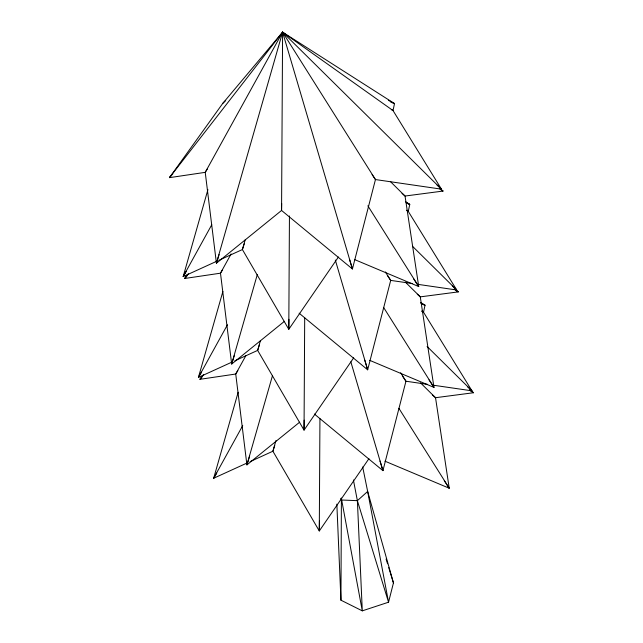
<?xml version="1.0" encoding="UTF-8"?>
<svg xmlns="http://www.w3.org/2000/svg" width="643" height="643" viewBox="0 0 643 643"><rect width="100%" height="100%" fill="white"/><g stroke="black" fill="none" stroke-linecap="round" stroke-linejoin="round"><path stroke-width="0.96" d="M289.446 215.968L288.787 329.304L338.427 256.999M304.694 317.803L304.043 430.143L353.674 357.829M319.941 418.641L319.29 530.981L368.921 458.668M362.684 466.979L367.659 491.453L393.452 582.912L388.541 602.21L362.29 610.85L340.943 600.192L341.401 498.036M288.932 319.298L288.787 329.304L242.403 249.548L245.168 239.895M304.179 420.136L304.043 430.143L257.65 350.387L260.415 340.734M319.434 520.975L319.29 530.981L272.897 451.217L275.943 440.6M281.69 203.429L281.562 210.454L216.426 263.22L205.23 172.348L282.599 32.15L394.521 103.587L393.018 110.556L441.468 189.163L375.456 179.558L372.088 174.566M207.922 189.645L183.167 276.578L215.976 261.605M222.896 291.44L198.414 377.409L232.131 362.025M238.151 392.278L213.669 478.247L247.386 462.864M257.313 274.513L231.673 364.051L284.407 321.339M272.568 375.351L246.92 464.889L299.654 422.178M219.11 254.596L216.426 263.22L282.599 32.15L393.018 110.556L391.314 109.519M234.357 355.426L231.673 364.051L220.485 273.187L231.118 253.905M249.613 456.265L246.92 464.889L235.732 374.025L245.883 355.619M244.244 243.834L242.403 249.548L218.708 260.359M259.491 344.664L257.65 350.387L234.872 360.779M274.746 445.503L272.897 451.217L250.119 461.618M211.748 224.785L183.167 276.578L186.261 271.418M227.477 324.739L198.414 377.409L201.516 372.257M242.732 425.578L213.669 478.247L216.763 473.087M207.343 168.948L205.23 172.348L169.471 177.645L222.799 103.346L282.599 32.15L441.468 189.163L437.047 185.096M222.599 269.787L220.485 273.187L184.726 278.483L187.619 274.44M237.846 370.617L235.732 374.025L199.973 379.314L202.875 375.279M188.415 273.733L184.726 278.483L187.354 275.445M203.662 374.572L199.973 379.314L201.942 377.039M172.758 173.851L169.471 177.645L282.599 32.15L375.456 179.558L352.42 268.975L281.562 210.454L282.599 32.15L352.42 268.975L349.519 259.394M222.799 103.346L225.701 100.589M340.774 498.357L341.674 500.005L357.379 500.672L367.659 491.453L388.541 602.21L357.379 500.672L353.409 479.959M412.38 283.547L390.703 280.396L387.335 275.405M418.296 284.407L456.715 289.993L408.273 211.394L406.633 210.229M427.635 384.385L405.958 381.227L402.59 376.235M433.543 385.245L471.97 390.831L423.52 312.225L421.888 311.067M390.815 102.108L394.521 103.587L388.356 100.292M406.987 203.309L409.768 204.426L408.273 211.394L406.561 210.357M422.242 304.147L425.023 305.256L423.52 312.225L421.808 311.188M354.454 259.507L418.722 286.553L405.034 196.035L390.767 181.937M369.701 360.337L433.969 387.383L420.281 296.865L405.307 282.068M384.948 461.176L449.224 488.222L435.528 397.704L420.554 382.906M406.247 202.545L409.768 204.426L405.564 201.741M420.618 302.909L425.023 305.256L420.811 302.572M440.479 189.452L443.027 191.067L405.034 196.035L402.036 193.358M455.734 290.282L458.274 291.898L420.281 296.865L417.291 294.197M470.981 391.121L473.529 392.736L435.528 397.704L432.538 395.027M439.756 188.745L443.027 191.067L439.9 188.592M454.191 288.996L458.274 291.898L455.927 290.049M469.438 389.835L473.529 392.736L471.182 390.88M299.124 313.197L367.667 369.813L390.703 280.396L385.366 271.925M314.371 414.036L382.923 470.644L405.958 381.227L400.621 372.755M452.294 285.926L456.715 289.993L412.549 246.341M467.549 386.764L471.97 390.831L427.089 346.473M413.746 279.03L418.722 286.553L367.852 205.808M428.994 379.868L433.969 387.383L383.638 307.491M444.249 480.699L449.224 488.222L398.893 408.329M386.089 559.016L387.568 563.79M388.742 567.616L393.452 582.912M364.766 360.233L367.667 369.813L335.316 260.061M380.021 461.063L382.923 470.644L350.845 361.864M341.674 500.005L362.29 610.85L357.379 500.672M336.852 504.136L340.943 600.192"/></g></svg>
